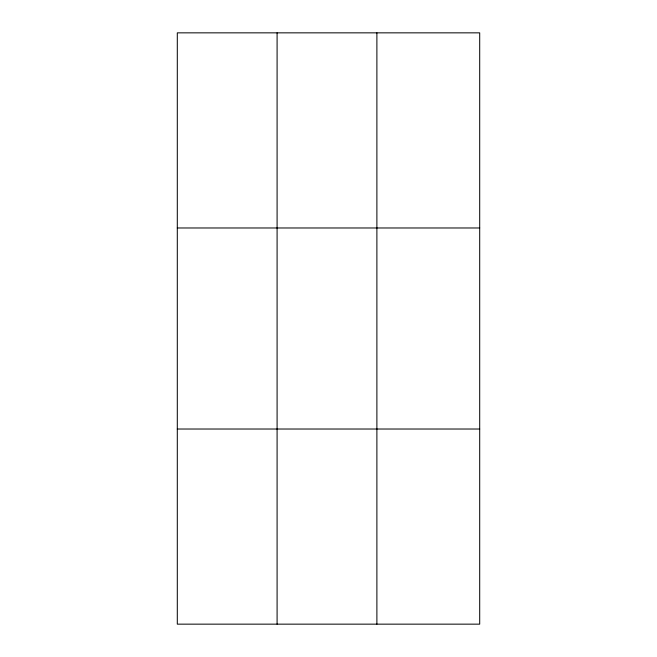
<?xml version="1.0" encoding="UTF-8"?>
<svg xmlns="http://www.w3.org/2000/svg" width="657" height="657" viewBox="0 0 657 657"><rect width="100%" height="100%" fill="white"/><g stroke="black" fill="none" stroke-linecap="round" stroke-linejoin="round"><path stroke-width="0.99" d="M277.09 32.85L277.09 624.15M376.888 32.85L376.888 624.15M479.7 227.979L479.7 32.85L177.3 32.85L177.3 624.15L479.7 624.15L479.7 227.979L177.3 227.979M177.3 429.021L479.7 429.021"/></g></svg>
